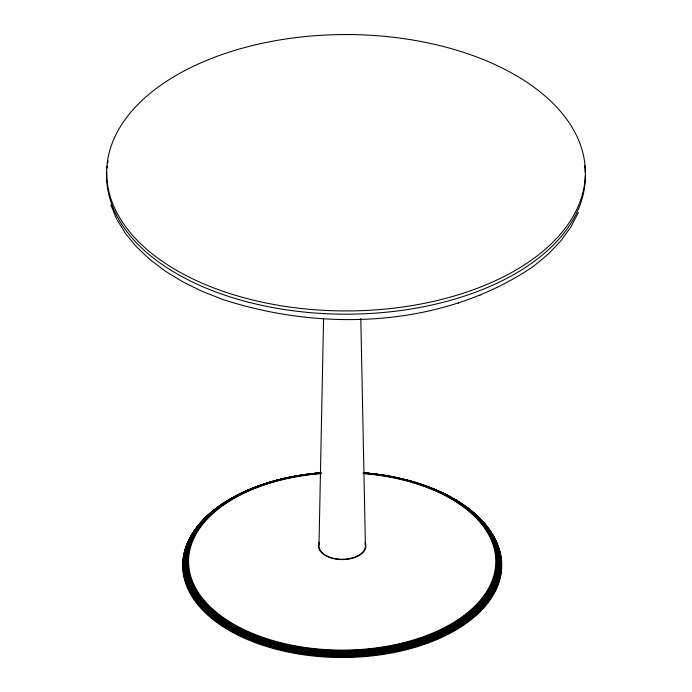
<?xml version="1.0" encoding="UTF-8"?>
<svg xmlns="http://www.w3.org/2000/svg" width="692" height="692" viewBox="0 0 692 692"><rect width="100%" height="100%" fill="white"/><g stroke="black" fill="none" stroke-linecap="round" stroke-linejoin="round"><path stroke-width="1.04" d="M318.995 545.149L323.571 318.519M578.408 212.409L570.779 227.088L561.195 240.401L548.669 253.704L533.878 266.013C444.307 327.498 323.536 332.385 222.409 299.342L201.467 291.038L182.627 281.722L165.57 271.316L149.801 259.457L136.212 246.525L125.486 233.507L117.182 219.909M479.469 295.631L480.023 295.441M458.389 303.07L458.848 302.914M110.867 205.014L116.68 219.061M360.809 318.519L365.393 545.149M452.992 498.785A159.281 91.958 0 0 1 455.423 629.521A159.281 91.958 0 0 1 228.965 629.521A159.281 91.958 0 0 1 231.396 498.785M233.247 497.764A159.281 91.958 0 0 1 235.133 496.761M237.053 495.775A159.281 91.958 0 0 1 238.991 494.806M249.535 490.057A159.281 91.958 0 0 1 251.49 489.261M263.998 484.737A159.281 91.958 0 0 1 266.93 483.812M417.458 483.812A159.281 91.958 0 0 1 420.381 484.737M432.898 489.261A159.281 91.958 0 0 1 434.844 490.057M445.388 494.806A159.281 91.958 0 0 1 447.326 495.775M449.246 496.761A159.281 91.958 0 0 1 451.132 497.764M429.741 487.756A158.918 91.751 0 0 1 461.867 624.694A158.918 91.751 0 0 1 222.513 624.694A158.918 91.751 0 0 1 254.647 487.756M255.633 487.376A158.918 91.751 0 0 1 269.058 482.869M270.044 482.575A158.918 91.751 0 0 1 276.03 480.905M318.355 473.613A158.918 91.751 0 0 1 320.413 473.44M363.966 473.44A158.918 91.751 0 0 1 366.025 473.613M408.349 480.905A158.918 91.751 0 0 1 414.335 482.575M415.321 482.869A158.918 91.751 0 0 1 428.746 487.376M467.93 508.681A159.575 92.131 0 0 1 450.336 633.137A159.575 92.131 0 0 1 234.043 633.137A159.575 92.131 0 0 1 216.449 508.681M218.992 506.847A159.575 92.131 0 0 1 221.475 505.143M223.179 504.027A159.575 92.131 0 0 1 225.782 502.383M458.597 502.383A159.575 92.131 0 0 1 461.209 504.027M462.905 505.143A159.575 92.131 0 0 1 465.387 506.847M363.845 472.999A158.035 91.24 0 0 1 475.292 612.567A158.035 91.24 0 0 1 209.088 612.567A158.035 91.24 0 0 1 320.534 472.999M320.604 472.87A157.516 90.937 0 0 0 209.529 611.987A157.516 90.937 0 0 0 474.85 611.987A157.516 90.937 0 0 0 363.776 472.87A156.954 90.617 0 0 1 474.375 611.434A156.954 90.617 0 0 1 210.005 611.434A156.954 90.617 0 0 1 320.681 472.818M400.028 478.63A158.503 91.508 0 0 1 468.553 619.081A158.503 91.508 0 0 1 215.826 619.081A158.503 91.508 0 0 1 284.36 478.63M288.495 477.731A158.503 91.508 0 0 1 301.167 475.439M304.177 474.997A158.503 91.508 0 0 1 307.205 474.582M310.25 474.202A158.503 91.508 0 0 1 313.312 473.856M315.353 473.648A158.503 91.508 0 0 1 320.474 473.19M363.914 473.19A158.503 91.508 0 0 1 369.035 473.648M371.076 473.856A158.503 91.508 0 0 1 374.13 474.202M377.175 474.582A158.503 91.508 0 0 1 380.202 474.997M383.212 475.439A158.503 91.508 0 0 1 395.885 477.731M364.104 473.631A153.615 88.688 0 0 1 471.408 609.367A153.615 88.688 0 0 1 212.972 609.367A153.615 88.688 0 0 1 320.275 473.631M363.136 473.267A154.333 89.104 0 0 1 472.203 609.548A154.333 89.104 0 0 1 212.176 609.548A154.333 89.104 0 0 1 321.244 473.267M363.231 473.051A155.025 89.502 0 0 1 472.792 609.946A155.025 89.502 0 0 1 211.588 609.946A155.025 89.502 0 0 1 321.149 473.051M363.525 472.913A155.7 89.891 0 0 1 473.319 610.422A155.7 89.891 0 0 1 211.06 610.422A155.7 89.891 0 0 1 320.854 472.913M363.611 472.835A156.34 90.263 0 0 1 473.864 610.906A156.34 90.263 0 0 1 210.515 610.906A156.34 90.263 0 0 1 320.768 472.835M365.134 542.303A23.753 13.71 0 0 1 342.194 559.568A23.753 13.71 0 0 1 319.254 542.303M365.134 543.756A23.234 13.416 0 0 1 342.194 559.266A23.234 13.416 0 0 1 319.246 543.756M585.354 175.656A239.354 138.192 0 0 1 343.016 314.177A239.354 138.192 0 0 1 106.732 172.213M107.035 168.078A239.354 138.192 0 0 1 107.269 166.019M107.718 162.923A239.354 138.192 0 0 1 108.082 160.864M584.645 165.327A239.354 138.192 0 0 1 585.285 172.55M220.687 290.476A239.354 138.192 0 0 0 585.268 176.529A239.354 138.192 0 0 0 232.045 51.217A239.354 138.192 0 0 0 220.687 290.476"/></g></svg>
